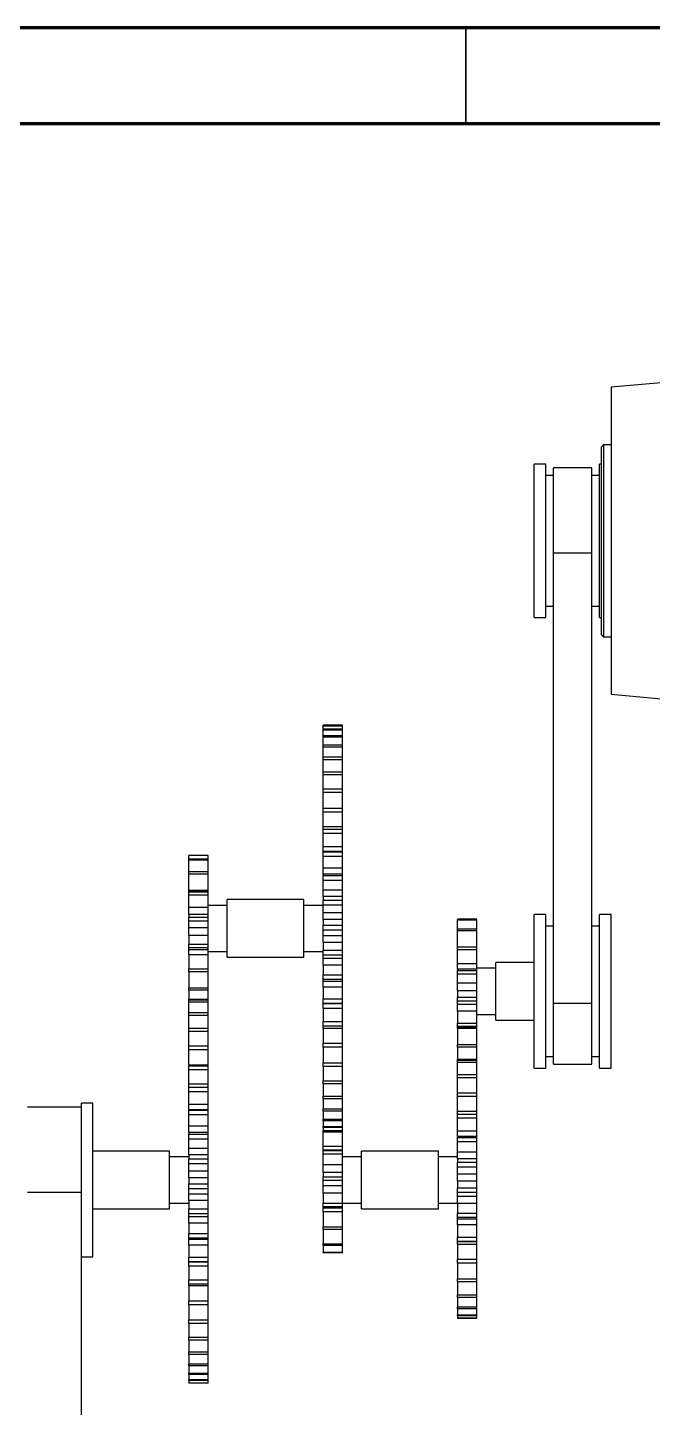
# Model space of a CAD drawing. Header units: millimetres. Extents: x 15 to 415, y 5 to 292.
# Drawn here: x 242.2 to 274.7, y 220.1 to 292 of the extents above; entities that cross this region are included whole.
import ezdxf

# ---------------------------------------------------------------- set-up
doc = ezdxf.new("R2010")
doc.units = ezdxf.units.MM

msp = doc.modelspace()

# ---------------------------------------------------------------- linework, layer by layer
at = {"color": 7, "linetype": 'Continuous', "lineweight": 70}
for p, q in [((15, 292), (415, 292)), ((20, 287), (410, 287))]:
    msp.add_line(p, q, dxfattribs=at)
at = {"color": 7, "linetype": 'Continuous', "lineweight": 35}
msp.add_line((265, 287), (265, 292), dxfattribs=at)
at = {"color": 7, "linetype": 'Continuous', "lineweight": 25}
for p, q in [((275.566, 273.523), (272.566, 273.26)), ((272.566, 273.26), (272.566, 263.943)), ((272.166, 270.26), (272.066, 270.16)), ((272.066, 260.36), (272.066, 270.16)), ((272.566, 270.26), (272.166, 270.26)), ((272.166, 270.26), (272.166, 260.26)), ((269.166, 269.26), (268.566, 269.26)), ((268.566, 268.142), (268.566, 269.26)), ((269.166, 268.142), (269.166, 269.26)), ((271.566, 269.06), (269.566, 269.06)), ((269.566, 264.635), (269.566, 269.06)), ((271.566, 264.635), (271.566, 269.06)), ((272.066, 269.26), (271.966, 269.26)), ((271.966, 268.142), (271.966, 269.26)), ((269.566, 268.66), (269.166, 268.66)), ((271.966, 268.66), (271.566, 268.66)), ((268.566, 261.26), (268.566, 268.142)), ((269.166, 261.26), (269.166, 268.142)), ((271.966, 261.26), (271.966, 268.142)), ((269.566, 264.635), (271.566, 264.635)), ((269.566, 241.159), (269.566, 264.635)), ((271.566, 241.159), (271.566, 264.635)), ((272.566, 263.943), (272.566, 257.26)), ((269.166, 261.86), (269.566, 261.86)), ((271.566, 261.86), (271.966, 261.86)), ((268.566, 261.26), (269.166, 261.26)), ((271.966, 261.26), (272.066, 261.26)), ((272.066, 260.36), (272.166, 260.26)), ((272.166, 260.26), (272.566, 260.26)), ((272.566, 257.26), (275.566, 256.998)), ((258.566, 255.66), (257.566, 255.66)), ((257.566, 255.609), (257.566, 255.66)), ((257.566, 255.632), (258.566, 255.632)), ((257.566, 255.609), (257.566, 255.632)), ((258.566, 255.609), (257.566, 255.609)), ((257.566, 255.454), (257.566, 255.609)), ((257.566, 255.454), (258.566, 255.454)), ((257.566, 255.399), (257.566, 255.454)), ((258.566, 255.399), (257.566, 255.399)), ((257.566, 255.117), (257.566, 255.399)), ((258.566, 255.609), (258.566, 255.66)), ((258.566, 255.609), (258.566, 255.632)), ((258.566, 255.454), (258.566, 255.609)), ((258.566, 255.399), (258.566, 255.454)), ((258.566, 255.117), (258.566, 255.399)), ((257.566, 255.117), (258.566, 255.117)), ((257.566, 255.032), (257.566, 255.117)), ((258.566, 255.032), (257.566, 255.032)), ((257.566, 254.629), (257.566, 255.032)), ((257.566, 254.629), (258.566, 254.629)), ((257.566, 254.513), (257.566, 254.629)), ((258.566, 254.513), (257.566, 254.513)), ((257.566, 253.995), (257.566, 254.513)), ((258.566, 255.032), (258.566, 255.117)), ((258.566, 254.629), (258.566, 255.032)), ((258.566, 254.513), (258.566, 254.629)), ((258.566, 253.995), (258.566, 254.513)), ((257.566, 253.995), (258.566, 253.995)), ((257.566, 253.852), (257.566, 253.995)), ((258.566, 253.852), (257.566, 253.852)), ((257.566, 253.226), (257.566, 253.852)), ((258.566, 253.852), (258.566, 253.995)), ((258.566, 253.226), (258.566, 253.852)), ((257.566, 253.226), (258.566, 253.226)), ((257.566, 253.057), (257.566, 253.226)), ((258.566, 253.057), (258.566, 253.226)), ((258.566, 253.057), (257.566, 253.057)), ((257.566, 252.333), (257.566, 253.057)), ((258.566, 252.333), (258.566, 253.057)), ((257.566, 252.333), (258.566, 252.333)), ((257.566, 252.141), (257.566, 252.333)), ((258.566, 252.141), (257.566, 252.141)), ((257.566, 251.309), (257.566, 252.141)), ((258.566, 252.141), (258.566, 252.333)), ((258.566, 251.309), (258.566, 252.141)), ((257.566, 251.33), (258.566, 251.33)), ((257.566, 251.118), (257.566, 251.33)), ((258.566, 251.118), (257.566, 251.118)), ((257.566, 250.349), (257.566, 251.118)), ((258.566, 251.118), (258.566, 251.33)), ((258.566, 250.349), (258.566, 251.118)), ((258.566, 250.349), (257.566, 250.349)), ((257.566, 250.232), (257.566, 250.349)), ((257.566, 250.232), (258.566, 250.232)), ((257.566, 250.003), (257.566, 250.232)), ((258.566, 250.232), (258.566, 250.349)), ((258.566, 250.003), (258.566, 250.232)), ((258.566, 250.003), (257.566, 250.003)), ((257.566, 249.31), (257.566, 250.003)), ((258.566, 249.31), (258.566, 250.003)), ((251.566, 248.863), (250.566, 248.863)), ((250.566, 248.683), (250.566, 248.863)), ((251.566, 248.683), (251.566, 248.863)), ((258.566, 249.31), (257.566, 249.31)), ((257.566, 249.062), (257.566, 249.31)), ((258.566, 249.062), (257.566, 249.062)), ((257.566, 249.062), (257.566, 249.055)), ((257.566, 249.055), (258.566, 249.055)), ((257.566, 248.813), (257.566, 249.055)), ((258.566, 248.813), (257.566, 248.813)), ((257.566, 248.206), (257.566, 248.813)), ((258.566, 249.062), (258.566, 249.31)), ((258.566, 249.055), (258.566, 249.062)), ((258.566, 248.813), (258.566, 249.055)), ((258.566, 248.206), (258.566, 248.813)), ((250.566, 248.683), (251.566, 248.683)), ((250.566, 248.618), (250.566, 248.683)), ((251.566, 248.618), (250.566, 248.618)), ((250.566, 248.022), (250.566, 248.618)), ((251.566, 248.618), (251.566, 248.683)), ((251.566, 248.022), (251.566, 248.618)), ((258.566, 248.206), (257.566, 248.206)), ((257.566, 247.879), (257.566, 248.206)), ((258.566, 247.879), (258.566, 248.206)), ((250.566, 248.022), (251.566, 248.022)), ((250.566, 247.894), (250.566, 248.022)), ((251.566, 247.894), (250.566, 247.894)), ((250.566, 247.044), (250.566, 247.894)), ((251.566, 247.894), (251.566, 248.022)), ((251.566, 247.044), (251.566, 247.894)), ((258.566, 247.885), (257.566, 247.885)), ((257.566, 247.885), (257.566, 247.819)), ((257.566, 247.819), (258.566, 247.819)), ((257.566, 247.566), (257.566, 247.819)), ((258.566, 247.566), (257.566, 247.566)), ((257.566, 247.054), (257.566, 247.566)), ((258.566, 247.819), (258.566, 247.885)), ((258.566, 247.566), (258.566, 247.819)), ((258.566, 247.054), (258.566, 247.566)), ((251.566, 247.044), (250.566, 247.044)), ((250.566, 246.969), (250.566, 247.044)), ((251.566, 246.969), (250.566, 246.969)), ((250.566, 246.969), (250.566, 246.961)), ((250.566, 246.961), (251.566, 246.961)), ((250.566, 246.787), (250.566, 246.961)), ((251.566, 246.787), (250.566, 246.787)), ((250.566, 246.146), (250.566, 246.787)), ((251.566, 246.969), (251.566, 247.044)), ((251.566, 246.961), (251.566, 246.969)), ((251.566, 246.787), (251.566, 246.961)), ((251.566, 246.146), (251.566, 246.787)), ((258.566, 247.054), (257.566, 247.054)), ((257.566, 246.717), (257.566, 247.054)), ((258.566, 246.717), (257.566, 246.717)), ((257.566, 246.717), (257.566, 246.54)), ((258.566, 246.717), (258.566, 247.054)), ((258.566, 246.54), (258.566, 246.717)), ((251.566, 246.146), (250.566, 246.146)), ((250.566, 245.795), (250.566, 246.146)), ((252.566, 246.263), (251.566, 246.263)), ((251.566, 245.795), (251.566, 246.146)), ((256.566, 246.563), (252.566, 246.563)), ((252.566, 243.563), (252.566, 246.563)), ((256.566, 243.563), (256.566, 246.563)), ((257.566, 246.263), (256.566, 246.263)), ((257.566, 246.54), (258.566, 246.54)), ((257.566, 246.281), (257.566, 246.54)), ((258.566, 246.281), (257.566, 246.281)), ((257.566, 245.873), (257.566, 246.281)), ((258.566, 246.281), (258.566, 246.54)), ((258.566, 245.873), (258.566, 246.281)), ((251.566, 245.795), (250.566, 245.795)), ((250.566, 245.795), (250.566, 245.644)), ((250.566, 245.644), (251.566, 245.644)), ((250.566, 245.448), (250.566, 245.644)), ((251.566, 245.448), (250.566, 245.448)), ((250.566, 245.101), (250.566, 245.448)), ((251.566, 245.644), (251.566, 245.795)), ((251.566, 245.448), (251.566, 245.644)), ((251.566, 245.101), (251.566, 245.448)), ((258.566, 245.873), (257.566, 245.873)), ((257.566, 245.53), (257.566, 245.873)), ((258.566, 245.53), (257.566, 245.53)), ((257.566, 245.53), (257.566, 245.239)), ((257.566, 245.239), (258.566, 245.239)), ((257.566, 244.978), (257.566, 245.239)), ((258.566, 245.53), (258.566, 245.873)), ((258.566, 245.239), (258.566, 245.53)), ((258.566, 244.978), (258.566, 245.239)), ((265.566, 245.546), (264.566, 245.546)), ((264.566, 245.528), (265.566, 245.528)), ((264.566, 245.488), (264.566, 245.528)), ((265.566, 245.488), (264.566, 245.488)), ((264.566, 245.037), (264.566, 245.488)), ((265.566, 245.488), (265.566, 245.528)), ((265.566, 245.037), (265.566, 245.488)), ((269.166, 245.785), (268.566, 245.785)), ((268.566, 244.435), (268.566, 245.785)), ((269.166, 244.435), (269.166, 245.785)), ((269.566, 245.185), (269.166, 245.185)), ((271.966, 245.185), (271.566, 245.185)), ((272.566, 245.785), (271.966, 245.785)), ((271.966, 244.435), (271.966, 245.785)), ((272.566, 244.435), (272.566, 245.785)), ((251.566, 245.101), (250.566, 245.101)), ((250.566, 244.693), (250.566, 245.101)), ((251.566, 244.693), (250.566, 244.693)), ((250.566, 244.693), (250.566, 244.248)), ((251.566, 244.693), (251.566, 245.101)), ((251.566, 244.248), (251.566, 244.693)), ((258.566, 244.978), (257.566, 244.978)), ((257.566, 244.679), (257.566, 244.978)), ((258.566, 244.679), (257.566, 244.679)), ((257.566, 244.336), (257.566, 244.679)), ((258.566, 244.679), (258.566, 244.978)), ((258.566, 244.336), (258.566, 244.679)), ((264.566, 245.037), (265.566, 245.037)), ((264.566, 244.931), (264.566, 245.037)), ((265.566, 244.931), (264.566, 244.931)), ((264.566, 244.108), (264.566, 244.931)), ((265.566, 244.931), (265.566, 245.037)), ((265.566, 244.108), (265.566, 244.931)), ((250.566, 244.248), (251.566, 244.248)), ((250.566, 244.056), (250.566, 244.248)), ((251.566, 244.056), (250.566, 244.056)), ((250.566, 243.968), (250.566, 244.056)), ((250.566, 243.968), (251.566, 243.968)), ((250.566, 243.679), (250.566, 243.968)), ((251.566, 244.056), (251.566, 244.248)), ((251.566, 243.968), (251.566, 244.056)), ((251.566, 243.679), (251.566, 243.968)), ((251.566, 243.863), (252.566, 243.863)), ((256.566, 243.863), (257.566, 243.863)), ((258.566, 244.336), (257.566, 244.336)), ((257.566, 244.336), (257.566, 243.935)), ((257.566, 243.935), (258.566, 243.935)), ((257.566, 243.676), (257.566, 243.935)), ((257.566, 243.796), (257.566, 243.863)), ((257.566, 243.796), (257.566, 243.796)), ((258.566, 243.935), (258.566, 244.336)), ((258.566, 243.676), (258.566, 243.935)), ((264.566, 244.108), (265.566, 244.108)), ((264.566, 243.948), (264.566, 244.108)), ((265.566, 243.948), (264.566, 243.948)), ((264.566, 243.219), (264.566, 243.948)), ((265.566, 243.948), (265.566, 244.108)), ((265.566, 243.219), (265.566, 243.948)), ((268.566, 237.785), (268.566, 244.435)), ((269.166, 237.785), (269.166, 244.435)), ((271.966, 237.785), (271.966, 244.435)), ((272.566, 237.785), (272.566, 244.435)), ((251.566, 243.679), (250.566, 243.679)), ((250.566, 243.679), (250.566, 242.962)), ((251.566, 242.962), (251.566, 243.679)), ((252.566, 243.563), (256.566, 243.563)), ((258.566, 243.676), (257.566, 243.676)), ((257.566, 243.491), (257.566, 243.676)), ((258.566, 243.491), (257.566, 243.491)), ((257.566, 243.153), (257.566, 243.491)), ((258.566, 243.153), (257.566, 243.153)), ((257.566, 243.153), (257.566, 242.648)), ((258.566, 243.491), (258.566, 243.676)), ((258.566, 243.153), (258.566, 243.491)), ((258.566, 242.648), (258.566, 243.153)), ((265.566, 243.219), (264.566, 243.219)), ((264.566, 242.933), (264.566, 243.219)), ((265.566, 242.933), (265.566, 243.219)), ((268.566, 243.285), (266.566, 243.285)), ((266.566, 241.156), (266.566, 243.285)), ((250.566, 242.962), (251.566, 242.962)), ((250.566, 242.8), (250.566, 242.962)), ((251.566, 242.8), (250.566, 242.8)), ((250.566, 242.8), (250.566, 241.96)), ((251.566, 242.8), (251.566, 242.962)), ((251.566, 241.96), (251.566, 242.8)), ((257.566, 242.648), (258.566, 242.648)), ((257.566, 242.395), (257.566, 242.648)), ((258.566, 242.395), (257.566, 242.395)), ((257.566, 242.322), (257.566, 242.395)), ((257.566, 241.999), (257.566, 242.326)), ((257.566, 242.322), (258.566, 242.322)), ((258.566, 242.395), (258.566, 242.648)), ((258.566, 242.322), (258.566, 242.395)), ((258.566, 241.999), (258.566, 242.326)), ((265.566, 242.943), (264.566, 242.943)), ((264.566, 242.943), (264.566, 242.865)), ((264.566, 242.865), (265.566, 242.865)), ((264.566, 242.674), (264.566, 242.865)), ((265.566, 242.674), (264.566, 242.674)), ((264.566, 242.212), (264.566, 242.674)), ((266.566, 242.985), (265.566, 242.985)), ((265.566, 242.865), (265.566, 242.943)), ((265.566, 242.674), (265.566, 242.865)), ((265.566, 242.212), (265.566, 242.674)), ((250.566, 241.96), (251.566, 241.96)), ((250.566, 241.85), (250.566, 241.96)), ((251.566, 241.85), (250.566, 241.85)), ((250.566, 241.85), (250.566, 241.377)), ((251.566, 241.85), (251.566, 241.96)), ((251.566, 241.377), (251.566, 241.85)), ((258.566, 241.999), (257.566, 241.999)), ((257.566, 241.999), (257.566, 241.398)), ((258.566, 241.398), (258.566, 241.999)), ((265.566, 242.212), (264.566, 242.212)), ((264.566, 241.805), (264.566, 242.212)), ((265.566, 241.805), (264.566, 241.805)), ((264.566, 241.805), (264.566, 241.476)), ((265.566, 241.805), (265.566, 242.212)), ((265.566, 241.476), (265.566, 241.805)), ((250.566, 241.377), (251.566, 241.377)), ((250.566, 241.354), (250.566, 241.377)), ((250.566, 241.348), (251.566, 241.348)), ((250.566, 241.225), (250.566, 241.348)), ((251.566, 241.225), (250.566, 241.225)), ((250.566, 240.681), (250.566, 241.225)), ((251.566, 241.354), (251.566, 241.377)), ((251.566, 241.225), (251.566, 241.348)), ((251.566, 240.681), (251.566, 241.225)), ((257.566, 241.398), (258.566, 241.398)), ((257.566, 241.155), (257.566, 241.398)), ((258.566, 241.155), (257.566, 241.155)), ((257.566, 241.146), (257.566, 241.155)), ((257.566, 241.146), (258.566, 241.146)), ((257.566, 240.891), (257.566, 241.146)), ((258.566, 240.891), (257.566, 240.891)), ((257.566, 240.891), (257.566, 240.204)), ((258.566, 241.155), (258.566, 241.398)), ((258.566, 241.146), (258.566, 241.155)), ((258.566, 240.891), (258.566, 241.146)), ((258.566, 240.204), (258.566, 240.891)), ((264.566, 241.476), (265.566, 241.476)), ((264.566, 241.279), (264.566, 241.476)), ((265.566, 241.279), (264.566, 241.279)), ((264.566, 241.115), (264.566, 241.279)), ((264.566, 240.756), (264.566, 241.147)), ((264.566, 241.115), (265.566, 241.115)), ((265.566, 241.279), (265.566, 241.476)), ((265.566, 241.115), (265.566, 241.279)), ((265.566, 240.756), (265.566, 241.147)), ((266.566, 240.285), (266.566, 241.156)), ((269.566, 241.159), (271.566, 241.159)), ((269.566, 237.985), (269.566, 241.159)), ((271.566, 237.985), (271.566, 241.159)), ((250.566, 240.674), (251.566, 240.674)), ((250.566, 240.524), (250.566, 240.674)), ((251.566, 240.524), (250.566, 240.524)), ((250.566, 239.876), (250.566, 240.524)), ((251.566, 240.524), (251.566, 240.674)), ((251.566, 239.876), (251.566, 240.524)), ((257.566, 240.204), (258.566, 240.204)), ((257.566, 239.973), (257.566, 240.204)), ((258.566, 239.973), (258.566, 240.204)), ((265.566, 240.756), (264.566, 240.756)), ((264.566, 240.756), (264.566, 240.128)), ((265.566, 240.128), (265.566, 240.756)), ((265.566, 240.585), (266.566, 240.585)), ((266.566, 240.285), (268.566, 240.285)), ((250.566, 239.868), (251.566, 239.868)), ((250.566, 239.692), (250.566, 239.868)), ((251.566, 239.692), (250.566, 239.692)), ((250.566, 238.951), (250.566, 239.692)), ((251.566, 239.692), (251.566, 239.868)), ((251.566, 238.951), (251.566, 239.692)), ((258.566, 239.973), (257.566, 239.973)), ((257.566, 239.846), (257.566, 239.973)), ((258.566, 239.846), (257.566, 239.846)), ((257.566, 239.846), (257.566, 239.083)), ((258.566, 239.846), (258.566, 239.973)), ((258.566, 239.083), (258.566, 239.846)), ((264.566, 240.128), (265.566, 240.128)), ((264.566, 239.953), (264.566, 240.128)), ((265.566, 239.953), (264.566, 239.953)), ((264.566, 239.942), (264.566, 239.953)), ((264.566, 239.942), (265.566, 239.942)), ((264.566, 239.846), (264.566, 239.942)), ((265.566, 239.846), (264.566, 239.846)), ((264.566, 239.846), (264.566, 239.005)), ((265.566, 239.953), (265.566, 240.128)), ((265.566, 239.942), (265.566, 239.953)), ((265.566, 239.846), (265.566, 239.942)), ((265.566, 239.005), (265.566, 239.846)), ((250.566, 238.942), (251.566, 238.942)), ((250.566, 238.744), (250.566, 238.942)), ((251.566, 238.744), (250.566, 238.744)), ((250.566, 237.929), (250.566, 238.744)), ((251.566, 238.744), (251.566, 238.942)), ((251.566, 237.929), (251.566, 238.744)), ((257.566, 239.083), (258.566, 239.083)), ((257.566, 238.869), (257.566, 239.083)), ((257.566, 238.881), (257.566, 238.053)), ((258.566, 238.869), (257.566, 238.869)), ((258.566, 238.869), (258.566, 239.083)), ((258.566, 238.053), (258.566, 238.881)), ((264.566, 239.005), (265.566, 239.005)), ((264.566, 238.874), (264.566, 239.005)), ((264.566, 238.899), (264.566, 238.257)), ((265.566, 238.874), (264.566, 238.874)), ((265.566, 238.874), (265.566, 239.005)), ((265.566, 238.257), (265.566, 238.899)), ((257.566, 238.053), (258.566, 238.053)), ((257.566, 237.859), (257.566, 238.053)), ((258.566, 237.859), (258.566, 238.053)), ((264.566, 238.257), (265.566, 238.257)), ((264.566, 238.188), (264.566, 238.257)), ((264.566, 238.081), (264.566, 238.188)), ((265.566, 238.188), (264.566, 238.188)), ((265.566, 238.081), (264.566, 238.081)), ((264.566, 237.445), (264.566, 238.081)), ((265.566, 238.188), (265.566, 238.257)), ((265.566, 238.081), (265.566, 238.188)), ((265.566, 237.445), (265.566, 238.081)), ((269.166, 238.385), (269.566, 238.385)), ((269.566, 237.985), (271.566, 237.985)), ((271.566, 238.385), (271.966, 238.385)), ((251.566, 237.929), (250.566, 237.929)), ((250.566, 237.91), (251.566, 237.91)), ((250.566, 237.692), (250.566, 237.91)), ((251.566, 237.692), (250.566, 237.692)), ((250.566, 236.945), (250.566, 237.692)), ((251.566, 237.692), (251.566, 237.91)), ((251.566, 236.945), (251.566, 237.692)), ((258.566, 237.859), (257.566, 237.859)), ((257.566, 237.859), (257.566, 237.129)), ((258.566, 237.129), (258.566, 237.859)), ((264.566, 237.445), (265.566, 237.445)), ((264.566, 237.282), (264.566, 237.445)), ((265.566, 237.282), (264.566, 237.282)), ((264.566, 236.496), (264.566, 237.282)), ((265.566, 237.282), (265.566, 237.445)), ((265.566, 236.496), (265.566, 237.282)), ((268.566, 237.785), (269.166, 237.785)), ((271.966, 237.785), (272.566, 237.785)), ((251.566, 236.945), (250.566, 236.945)), ((250.566, 236.798), (250.566, 236.945)), ((250.566, 236.787), (251.566, 236.787)), ((250.566, 236.554), (250.566, 236.787)), ((251.566, 236.554), (250.566, 236.554)), ((250.566, 235.885), (250.566, 236.554)), ((251.566, 236.798), (251.566, 236.945)), ((251.566, 236.554), (251.566, 236.787)), ((251.566, 235.885), (251.566, 236.554)), ((257.566, 237.129), (258.566, 237.129)), ((257.566, 236.958), (257.566, 237.129)), ((258.566, 236.958), (257.566, 236.958)), ((257.566, 236.958), (257.566, 236.325)), ((258.566, 236.958), (258.566, 237.129)), ((258.566, 236.325), (258.566, 236.958)), ((245.566, 235.952), (244.966, 235.952)), ((244.966, 230.094), (244.966, 235.952)), ((245.566, 228.07), (245.566, 235.952)), ((251.566, 235.885), (250.566, 235.885)), ((250.566, 235.62), (250.566, 235.885)), ((251.566, 235.62), (251.566, 235.885)), ((257.566, 236.325), (258.566, 236.325)), ((257.566, 236.18), (257.566, 236.325)), ((258.566, 236.18), (257.566, 236.18)), ((257.566, 236.18), (257.566, 235.654)), ((258.566, 236.18), (258.566, 236.325)), ((258.566, 235.654), (258.566, 236.18)), ((264.566, 236.496), (265.566, 236.496)), ((264.566, 236.302), (264.566, 236.496)), ((265.566, 236.302), (264.566, 236.302)), ((264.566, 235.52), (264.566, 236.302)), ((265.566, 236.302), (265.566, 236.496)), ((265.566, 235.52), (265.566, 236.302)), ((244.966, 235.752), (242.166, 235.752)), ((251.566, 235.609), (250.566, 235.609)), ((250.566, 235.609), (250.566, 235.591)), ((250.566, 235.591), (251.566, 235.591)), ((250.566, 235.345), (250.566, 235.591)), ((251.566, 235.345), (250.566, 235.345)), ((250.566, 234.765), (250.566, 235.345)), ((251.566, 235.591), (251.566, 235.609)), ((251.566, 235.345), (251.566, 235.591)), ((251.566, 234.765), (251.566, 235.345)), ((257.566, 235.654), (258.566, 235.654)), ((257.566, 235.537), (257.566, 235.654)), ((258.566, 235.537), (257.566, 235.537)), ((257.566, 235.537), (257.566, 235.125)), ((257.566, 235.125), (258.566, 235.125)), ((257.566, 235.037), (257.566, 235.125)), ((258.566, 235.537), (258.566, 235.654)), ((258.566, 235.125), (258.566, 235.537)), ((258.566, 235.037), (258.566, 235.125)), ((265.566, 235.52), (264.566, 235.52)), ((264.566, 235.392), (264.566, 235.52)), ((264.566, 235.392), (265.566, 235.392)), ((264.566, 235.174), (264.566, 235.392)), ((265.566, 235.174), (264.566, 235.174)), ((264.566, 234.505), (264.566, 235.174)), ((265.566, 235.392), (265.566, 235.52)), ((265.566, 235.174), (265.566, 235.392)), ((265.566, 234.505), (265.566, 235.174)), ((251.566, 234.765), (250.566, 234.765)), ((250.566, 234.435), (250.566, 234.765)), ((251.566, 234.436), (250.566, 234.436)), ((250.566, 234.436), (250.566, 234.34)), ((251.566, 234.435), (251.566, 234.765)), ((251.566, 234.34), (251.566, 234.436)), ((258.566, 235.037), (257.566, 235.037)), ((257.566, 235.037), (257.566, 234.747)), ((257.566, 234.747), (258.566, 234.747)), ((257.566, 234.69), (257.566, 234.747)), ((258.566, 234.69), (257.566, 234.69)), ((257.566, 234.69), (257.566, 234.526)), ((257.566, 234.526), (258.566, 234.526)), ((257.566, 234.5), (257.566, 234.526)), ((258.566, 234.5), (257.566, 234.5)), ((257.566, 234.5), (257.566, 234.464)), ((257.566, 234.464), (258.566, 234.464)), ((257.566, 233.692), (257.566, 234.464)), ((258.566, 234.747), (258.566, 235.037)), ((258.566, 234.69), (258.566, 234.747)), ((258.566, 234.526), (258.566, 234.69)), ((258.566, 234.5), (258.566, 234.526)), ((258.566, 234.464), (258.566, 234.5)), ((258.566, 233.692), (258.566, 234.464)), ((265.566, 234.505), (264.566, 234.505)), ((264.566, 234.213), (264.566, 234.505)), ((265.566, 234.213), (265.566, 234.505)), ((250.566, 234.34), (251.566, 234.34)), ((250.566, 234.086), (250.566, 234.34)), ((251.566, 234.086), (250.566, 234.086)), ((250.566, 233.603), (250.566, 234.086)), ((251.566, 234.086), (251.566, 234.34)), ((251.566, 233.603), (251.566, 234.086)), ((258.566, 233.692), (257.566, 233.692)), ((257.566, 233.514), (257.566, 233.692)), ((258.566, 233.514), (258.566, 233.692)), ((265.566, 234.213), (264.566, 234.213)), ((264.566, 234.213), (264.566, 234.172)), ((264.566, 234.172), (265.566, 234.172)), ((264.566, 233.936), (264.566, 234.172)), ((265.566, 233.936), (264.566, 233.936)), ((264.566, 233.403), (264.566, 233.936)), ((265.566, 234.172), (265.566, 234.213)), ((265.566, 233.936), (265.566, 234.172)), ((265.566, 233.403), (265.566, 233.936)), ((249.566, 233.452), (245.566, 233.452)), ((249.566, 233.41), (249.566, 233.452)), ((249.566, 230.452), (249.566, 233.41)), ((250.566, 233.152), (249.566, 233.152)), ((251.566, 233.603), (250.566, 233.603)), ((250.566, 233.264), (250.566, 233.603)), ((251.566, 233.264), (250.566, 233.264)), ((250.566, 233.264), (250.566, 233.053)), ((250.566, 233.053), (251.566, 233.053)), ((250.566, 232.793), (250.566, 233.053)), ((251.566, 233.264), (251.566, 233.603)), ((251.566, 233.053), (251.566, 233.264)), ((251.566, 232.793), (251.566, 233.053)), ((258.566, 233.514), (257.566, 233.514)), ((257.566, 233.514), (257.566, 233.483)), ((257.566, 233.483), (258.566, 233.483)), ((257.566, 233.3), (257.566, 233.483)), ((258.566, 233.3), (257.566, 233.3)), ((257.566, 232.737), (257.566, 233.3)), ((258.566, 233.483), (258.566, 233.514)), ((258.566, 233.3), (258.566, 233.483)), ((258.566, 232.737), (258.566, 233.3)), ((259.566, 233.152), (258.566, 233.152)), ((263.566, 233.452), (259.566, 233.452)), ((259.566, 231.952), (259.566, 233.452)), ((263.566, 231.952), (263.566, 233.452)), ((264.566, 233.152), (263.566, 233.152)), ((265.566, 233.403), (264.566, 233.403)), ((264.566, 233.05), (264.566, 233.403)), ((265.566, 233.05), (264.566, 233.05)), ((264.566, 233.05), (264.566, 232.875)), ((265.566, 233.05), (265.566, 233.403)), ((265.566, 232.875), (265.566, 233.05)), ((251.566, 232.793), (250.566, 232.793)), ((250.566, 232.416), (250.566, 232.793)), ((251.566, 232.416), (250.566, 232.416)), ((250.566, 232.073), (250.566, 232.416)), ((251.566, 232.416), (251.566, 232.793)), ((251.566, 232.073), (251.566, 232.416)), ((258.566, 232.737), (257.566, 232.737)), ((257.566, 232.337), (257.566, 232.737)), ((258.566, 232.348), (257.566, 232.348)), ((257.566, 232.348), (257.566, 232.123)), ((258.566, 232.337), (258.566, 232.737)), ((258.566, 232.123), (258.566, 232.348)), ((264.566, 232.875), (265.566, 232.875)), ((264.566, 232.63), (264.566, 232.875)), ((265.566, 232.63), (264.566, 232.63)), ((264.566, 232.252), (264.566, 232.63)), ((265.566, 232.252), (264.566, 232.252)), ((264.566, 231.892), (264.566, 232.252)), ((265.566, 232.63), (265.566, 232.875)), ((265.566, 232.252), (265.566, 232.63)), ((265.566, 231.892), (265.566, 232.252)), ((251.566, 232.073), (250.566, 232.073)), ((250.566, 232.073), (250.566, 231.749)), ((250.566, 231.749), (251.566, 231.749)), ((250.566, 231.489), (250.566, 231.749)), ((251.566, 231.749), (251.566, 232.073)), ((251.566, 231.489), (251.566, 231.749)), ((257.566, 232.123), (258.566, 232.123)), ((257.566, 231.925), (257.566, 232.123)), ((258.566, 231.925), (257.566, 231.925)), ((257.566, 231.67), (257.566, 231.925)), ((257.566, 231.273), (257.566, 231.676)), ((257.566, 231.67), (258.566, 231.67)), ((258.566, 231.925), (258.566, 232.123)), ((258.566, 231.67), (258.566, 231.925)), ((258.566, 231.273), (258.566, 231.676)), ((259.566, 230.452), (259.566, 231.952)), ((263.566, 230.452), (263.566, 231.952)), ((265.566, 231.892), (264.566, 231.892)), ((264.566, 231.892), (264.566, 231.547)), ((264.566, 231.547), (265.566, 231.547)), ((264.566, 231.301), (264.566, 231.547)), ((265.566, 231.547), (265.566, 231.892)), ((265.566, 231.301), (265.566, 231.547)), ((242.166, 231.326), (244.966, 231.326)), ((251.566, 231.489), (250.566, 231.489)), ((250.566, 231.222), (250.566, 231.489)), ((251.566, 231.222), (250.566, 231.222)), ((250.566, 230.88), (250.566, 231.222)), ((251.566, 230.88), (250.566, 230.88)), ((250.566, 230.88), (250.566, 230.448)), ((251.566, 231.222), (251.566, 231.489)), ((251.566, 230.88), (251.566, 231.222)), ((251.566, 230.448), (251.566, 230.88)), ((258.566, 231.273), (257.566, 231.273)), ((257.566, 231.273), (257.566, 230.74)), ((258.566, 230.74), (258.566, 231.273)), ((265.566, 231.301), (264.566, 231.301)), ((264.566, 231.091), (264.566, 231.301)), ((265.566, 231.091), (264.566, 231.091)), ((264.566, 230.735), (264.566, 231.091)), ((265.566, 231.091), (265.566, 231.301)), ((265.566, 230.735), (265.566, 231.091)), ((244.966, 208.885), (244.966, 230.094)), ((245.566, 230.452), (249.566, 230.452)), ((249.566, 230.752), (250.566, 230.752)), ((250.566, 230.448), (251.566, 230.448)), ((250.566, 230.191), (250.566, 230.448)), ((251.566, 230.191), (250.566, 230.191)), ((250.566, 230.039), (250.566, 230.191)), ((251.566, 230.191), (251.566, 230.448)), ((251.566, 230.039), (251.566, 230.191)), ((257.566, 230.74), (258.566, 230.74)), ((257.566, 230.554), (257.566, 230.74)), ((258.566, 230.554), (257.566, 230.554)), ((257.566, 230.511), (257.566, 230.554)), ((257.566, 230.511), (258.566, 230.511)), ((257.566, 230.301), (257.566, 230.511)), ((258.566, 230.301), (257.566, 230.301)), ((257.566, 230.301), (257.566, 229.521)), ((258.566, 230.752), (259.566, 230.752)), ((258.566, 230.554), (258.566, 230.74)), ((258.566, 230.511), (258.566, 230.554)), ((258.566, 230.301), (258.566, 230.511)), ((258.566, 229.521), (258.566, 230.301)), ((259.566, 230.452), (263.566, 230.452)), ((263.566, 230.752), (264.566, 230.752)), ((265.566, 230.735), (264.566, 230.735)), ((264.566, 230.735), (264.566, 230.233)), ((264.566, 230.233), (265.566, 230.233)), ((264.566, 229.995), (264.566, 230.233)), ((265.566, 230.233), (265.566, 230.735)), ((265.566, 229.995), (265.566, 230.233)), ((251.566, 230.039), (250.566, 230.039)), ((250.566, 229.703), (250.566, 230.039)), ((251.566, 229.703), (250.566, 229.703)), ((250.566, 229.703), (250.566, 229.17)), ((251.566, 229.703), (251.566, 230.039)), ((251.566, 229.17), (251.566, 229.703)), ((257.566, 229.521), (258.566, 229.521)), ((257.566, 229.372), (257.566, 229.521)), ((258.566, 229.372), (257.566, 229.372)), ((257.566, 229.372), (257.566, 228.63)), ((258.566, 229.372), (258.566, 229.521)), ((258.566, 228.63), (258.566, 229.372)), ((265.566, 229.995), (264.566, 229.995)), ((264.566, 229.933), (264.566, 229.995)), ((264.566, 229.62), (264.566, 229.959)), ((264.566, 229.933), (265.566, 229.933)), ((265.566, 229.62), (264.566, 229.62)), ((264.566, 229.62), (264.566, 228.978)), ((265.566, 229.933), (265.566, 229.995)), ((265.566, 229.62), (265.566, 229.959)), ((265.566, 228.978), (265.566, 229.62)), ((250.566, 229.17), (251.566, 229.17)), ((250.566, 228.92), (250.566, 229.17)), ((251.566, 228.92), (250.566, 228.92)), ((250.566, 228.871), (250.566, 228.92)), ((250.566, 228.561), (250.566, 228.885)), ((250.566, 228.871), (251.566, 228.871)), ((251.566, 228.92), (251.566, 229.17)), ((251.566, 228.871), (251.566, 228.92)), ((251.566, 228.561), (251.566, 228.885)), ((257.566, 228.63), (258.566, 228.63)), ((257.566, 228.538), (257.566, 228.63)), ((258.566, 228.538), (258.566, 228.63)), ((264.566, 228.978), (265.566, 228.978)), ((264.566, 228.755), (264.566, 228.978)), ((265.566, 228.755), (264.566, 228.755)), ((264.566, 228.754), (264.566, 228.755)), ((264.566, 228.754), (265.566, 228.754)), ((264.566, 228.584), (264.566, 228.754)), ((265.566, 228.755), (265.566, 228.978)), ((265.566, 228.754), (265.566, 228.755)), ((265.566, 228.584), (265.566, 228.754)), ((244.966, 227.952), (245.566, 227.952)), ((245.566, 227.952), (245.566, 228.07)), ((251.566, 228.561), (250.566, 228.561)), ((250.566, 228.561), (250.566, 227.934)), ((250.566, 227.934), (251.566, 227.934)), ((250.566, 227.694), (250.566, 227.934)), ((251.566, 227.934), (251.566, 228.561)), ((251.566, 227.694), (251.566, 227.934)), ((258.566, 228.538), (257.566, 228.538)), ((257.566, 228.538), (257.566, 228.187)), ((257.566, 228.187), (258.566, 228.187)), ((257.566, 228.165), (257.566, 228.187)), ((258.566, 228.165), (257.566, 228.165)), ((258.566, 228.187), (258.566, 228.538)), ((258.566, 228.165), (258.566, 228.187)), ((265.566, 228.584), (264.566, 228.584)), ((264.566, 228.584), (264.566, 227.824)), ((265.566, 227.824), (265.566, 228.584)), ((250.566, 227.47), (250.566, 227.704)), ((251.566, 227.694), (250.566, 227.694)), ((250.566, 227.692), (250.566, 227.694)), ((250.566, 227.692), (251.566, 227.692)), ((251.566, 227.47), (250.566, 227.47)), ((250.566, 227.47), (250.566, 226.759)), ((251.566, 227.47), (251.566, 227.704)), ((251.566, 227.692), (251.566, 227.694)), ((251.566, 226.759), (251.566, 227.47)), ((264.566, 227.824), (265.566, 227.824)), ((264.566, 227.624), (264.566, 227.824)), ((265.566, 227.624), (264.566, 227.624)), ((264.566, 227.624), (264.566, 226.81)), ((265.566, 227.624), (265.566, 227.824)), ((265.566, 226.81), (265.566, 227.624)), ((250.566, 226.759), (251.566, 226.759)), ((250.566, 226.534), (250.566, 226.759)), ((250.566, 226.447), (250.566, 226.544)), ((251.566, 226.534), (250.566, 226.534)), ((251.566, 226.534), (251.566, 226.759)), ((251.566, 226.447), (251.566, 226.544)), ((264.566, 226.81), (265.566, 226.81)), ((264.566, 226.64), (264.566, 226.81)), ((265.566, 226.64), (264.566, 226.64)), ((264.566, 226.64), (264.566, 225.971)), ((265.566, 226.64), (265.566, 226.81)), ((265.566, 225.971), (265.566, 226.64)), ((251.566, 226.447), (250.566, 226.447)), ((250.566, 226.447), (250.566, 225.663)), ((251.566, 225.663), (251.566, 226.447)), ((264.566, 225.971), (265.566, 225.971)), ((264.566, 225.837), (264.566, 225.971)), ((265.566, 225.837), (264.566, 225.837)), ((264.566, 225.837), (264.566, 225.336)), ((265.566, 225.837), (265.566, 225.971)), ((265.566, 225.336), (265.566, 225.837)), ((250.566, 225.663), (251.566, 225.663)), ((250.566, 225.455), (250.566, 225.663)), ((250.566, 225.465), (250.566, 224.662)), ((251.566, 225.455), (250.566, 225.455)), ((251.566, 225.455), (251.566, 225.663)), ((251.566, 224.662), (251.566, 225.465)), ((264.566, 225.336), (265.566, 225.336)), ((264.566, 225.243), (264.566, 225.336)), ((265.566, 225.243), (264.566, 225.243)), ((264.566, 225.243), (264.566, 224.927)), ((265.566, 225.243), (265.566, 225.336)), ((265.566, 224.927), (265.566, 225.243)), ((250.566, 224.662), (251.566, 224.662)), ((250.566, 224.475), (250.566, 224.662)), ((250.566, 224.484), (250.566, 223.772)), ((251.566, 224.475), (250.566, 224.475)), ((251.566, 224.475), (251.566, 224.662)), ((251.566, 223.772), (251.566, 224.484)), ((264.566, 224.927), (265.566, 224.927)), ((264.566, 224.877), (264.566, 224.927)), ((265.566, 224.877), (264.566, 224.877)), ((264.566, 224.877), (264.566, 224.756)), ((264.566, 224.756), (265.566, 224.756)), ((264.566, 224.752), (264.566, 224.756)), ((265.566, 224.752), (264.566, 224.752)), ((265.566, 224.877), (265.566, 224.927)), ((265.566, 224.756), (265.566, 224.877)), ((265.566, 224.752), (265.566, 224.756)), ((250.566, 223.772), (251.566, 223.772)), ((250.566, 223.608), (250.566, 223.772)), ((250.566, 223.616), (250.566, 223.005)), ((251.566, 223.608), (250.566, 223.608)), ((251.566, 223.608), (251.566, 223.772)), ((251.566, 223.005), (251.566, 223.616)), ((250.566, 223.005), (251.566, 223.005)), ((250.566, 222.868), (250.566, 223.005)), ((251.566, 222.868), (251.566, 223.005)), ((250.566, 222.875), (250.566, 222.374)), ((251.566, 222.868), (250.566, 222.868)), ((250.566, 222.374), (251.566, 222.374)), ((250.566, 222.266), (250.566, 222.374)), ((250.566, 222.271), (250.566, 221.889)), ((251.566, 222.266), (250.566, 222.266)), ((251.566, 222.374), (251.566, 222.875)), ((251.566, 222.266), (251.566, 222.374)), ((251.566, 221.889), (251.566, 222.271)), ((250.566, 221.889), (251.566, 221.889)), ((250.566, 221.81), (250.566, 221.889)), ((250.566, 221.813), (250.566, 221.556)), ((251.566, 221.81), (250.566, 221.81)), ((250.566, 221.556), (251.566, 221.556)), ((250.566, 221.508), (250.566, 221.556)), ((250.566, 221.51), (250.566, 221.38)), ((251.566, 221.508), (250.566, 221.508)), ((251.566, 221.81), (251.566, 221.889)), ((251.566, 221.556), (251.566, 221.813)), ((251.566, 221.508), (251.566, 221.556)), ((251.566, 221.38), (251.566, 221.51)), ((250.566, 221.38), (251.566, 221.38)), ((250.566, 221.364), (250.566, 221.38)), ((251.566, 221.364), (250.566, 221.364)), ((251.566, 221.364), (251.566, 221.38))]:
    msp.add_line(p, q, dxfattribs=at)

doc.saveas('drawing.dxf')
